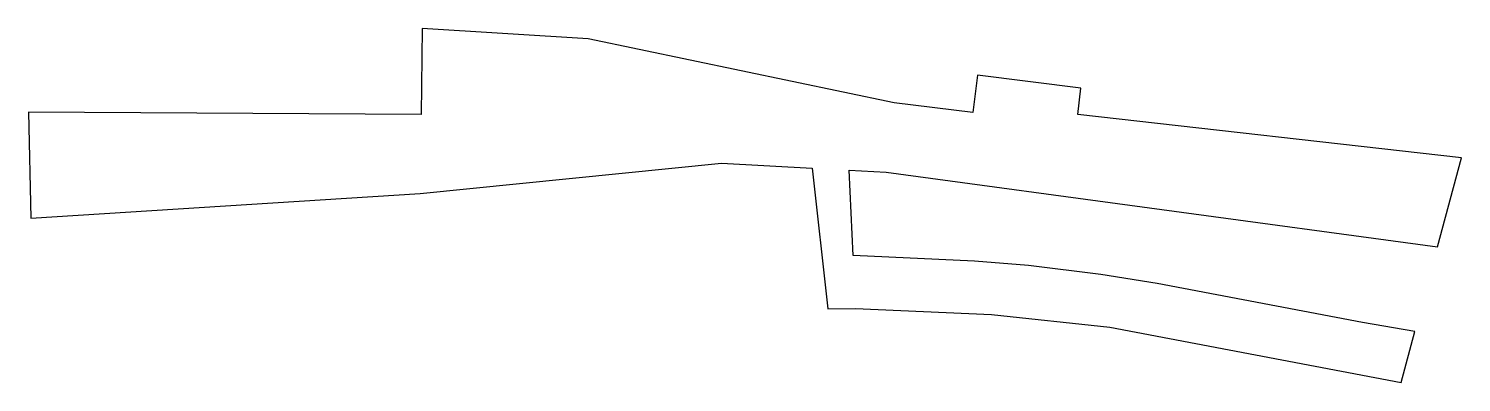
# Model space of a CAD drawing. Header units: millimetres. Extents: x 626 to 889, y 9 to 73.
import ezdxf

# ---------------------------------------------------------------- set-up
doc = ezdxf.new("R2010")
doc.units = ezdxf.units.MM
doc.header["$LTSCALE"] = 1000
doc.layers.add('public_space', color=152, linetype='Continuous', true_color=0x005ebc)

msp = doc.modelspace()

# ---------------------------------------------------------------- linework, layer by layer
at = {"layer": 'public_space'}
msp.add_lwpolyline([(698.13, 57.66), (626.2, 58.14), (626.59, 38.68), (697.94, 43.22), (753.21, 48.77), (769.78, 47.85), (772.65, 22.08), (777.74, 22.16), (802.64, 21.03), (824.33, 18.71), (877.72, 8.6), (880.22, 17.91), (870.63, 19.58), (833.03, 26.69), (822.68, 28.39), (809.42, 30.03), (799.56, 30.79), (777.29, 31.84), (776.55, 47.47), (783.34, 47.1), (884.4, 33.46), (888.77, 49.74), (818.47, 57.71), (819.06, 62.52), (800.08, 64.88), (799.23, 58.06), (784.84, 59.84), (728.75, 71.57), (698.33, 73.42)], close=True, dxfattribs=at)

doc.saveas('drawing.dxf')
